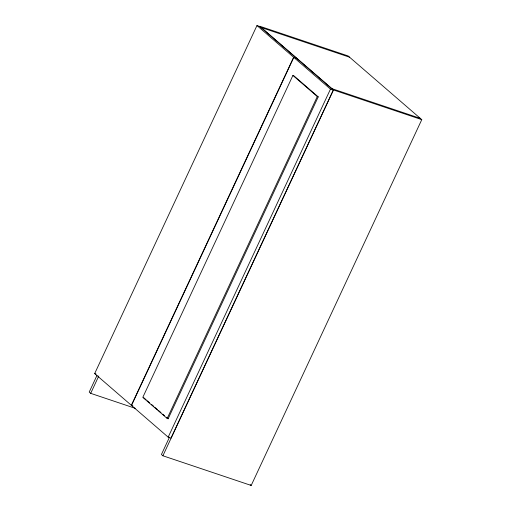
<?xml version="1.0" encoding="UTF-8"?>
<svg xmlns="http://www.w3.org/2000/svg" width="511" height="511" viewBox="0 0 511 511"><rect width="100%" height="100%" fill="white"/><g stroke="black" fill="none" stroke-linecap="round" stroke-linejoin="round"><path stroke-width="0.77" d="M132.924 405.926L131.34 405.306L94.669 373.592L256.969 25.55L259.805 26.502L296.476 58.216L293.64 57.258L256.969 25.55M96.975 375.444L89.221 392.071L90.696 393.342L135.223 408.308M90.696 393.342L98.789 375.994M131.34 405.306L293.64 57.258M293.799 57.404L131.506 405.447L168.176 437.154L171.013 438.112L333.313 90.064L296.642 58.356L293.799 57.404L330.47 89.112L333.313 90.064M292.899 75.456L142.793 397.373L167.186 418.464L168.132 418.784L318.238 96.866L293.851 75.775L292.899 75.456L317.293 96.547L318.238 96.866M167.186 418.464L317.293 96.547M168.176 437.154L330.47 89.112M169.511 437.148L161.419 454.503L162.894 455.774L251.195 485.45L421.779 119.638L348.106 55.935L259.805 26.259L333.472 89.962L421.779 119.638M162.894 455.774L333.472 89.962M261.281 27.53L349.581 57.206M331.997 88.69L420.304 118.367M94.669 373.592L96.094 374.071M250.211 484.6L251.195 485.45M143.738 397.692L146.114 399.749M147.309 400.777L149.685 402.834M151.473 404.38L153.849 406.437M155.044 407.465L157.42 409.522M158.608 410.55L160.991 412.607M162.773 414.153L164.561 415.699M166.343 417.238L168.132 418.784"/></g></svg>
